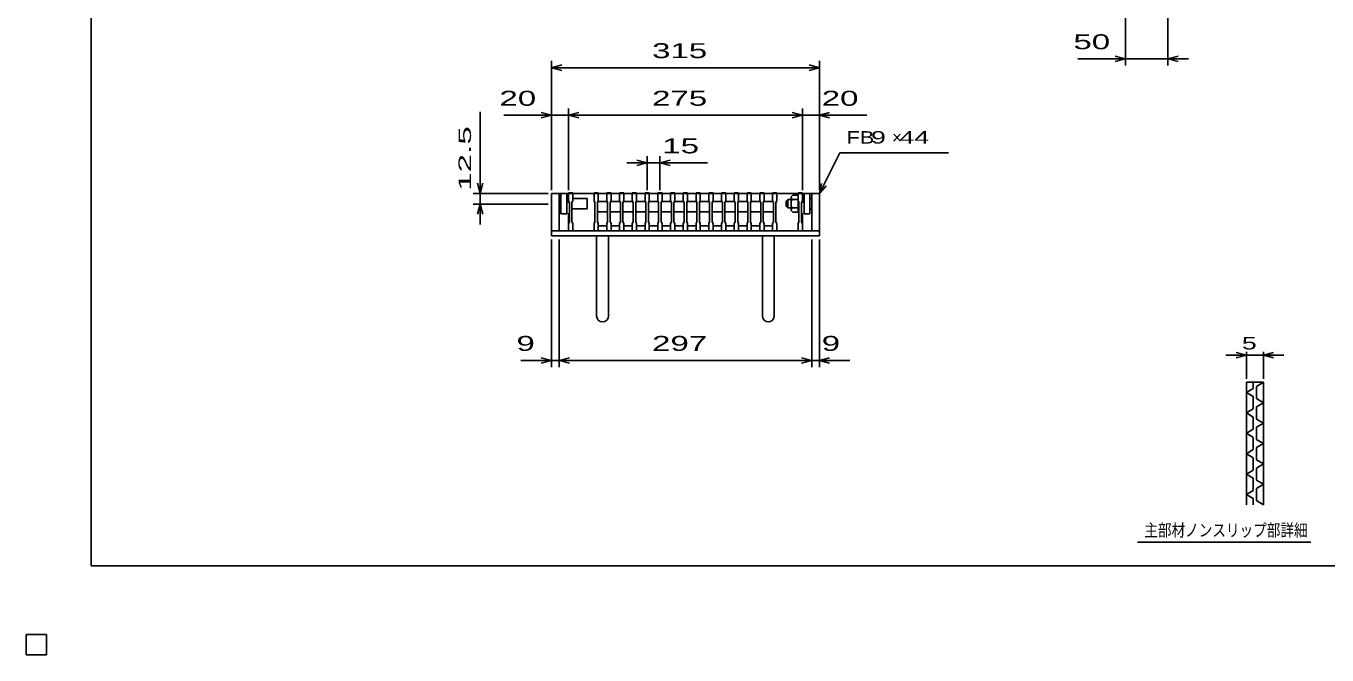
# Model space of a CAD drawing. Units: millimetres, scale not verified. Extents: x -1456 to 1389, y -1026 to 839.
# Drawn here: x -1456 to 74, y -1026 to -286 of the extents above; entities that cross this region are included whole.
import ezdxf
from ezdxf.enums import TextEntityAlignment as Align

# ---------------------------------------------------------------- set-up
doc = ezdxf.new("R2010")
doc.units = ezdxf.units.MM
doc.header["$LTSCALE"] = 8
for name, color, linetype, lineweight in [('0_2', 150, 'Continuous', 25), ('16', 3, 'Continuous', 25), ('19', 6, 'Continuous', 25), ('22', 4, 'Continuous', 25), ('32', 4, 'Continuous', 25)]:
    doc.layers.add(name, color=color, linetype=linetype, lineweight=lineweight)
doc.styles.add('ベクトル', font='')
doc.styles.get('ベクトル').set_extended_font_data('ベクトル')

msp = doc.modelspace()

# ---------------------------------------------------------------- linework, layer by layer
at = {"layer": '0_2'}
for p, q in [((-1379.2, -921.2), (-1379.2, 838.8)), ((1388.8, -921.2), (-1379.2, -921.2))]:
    msp.add_line(p, q, dxfattribs=at)
at = {"layer": '16'}
for p, q in [((-818, -483), (-818, -482.3)), ((-818, -482.3), (-813, -482.3)), ((-818, -483), (-818, -491.5)), ((-813, -483), (-818, -483)), ((-818, -483), (-818, -494)), ((-818, -483), (-543, -483)), ((-813, -482.3), (-813, -483)), ((-813, -491.5), (-813, -483)), ((-813, -483), (-788, -483)), ((-788, -483), (-788, -482.3)), ((-788, -482.3), (-783, -482.3)), ((-788, -483), (-788, -491.5)), ((-783, -483), (-788, -483)), ((-783, -482.3), (-783, -483)), ((-783, -491.5), (-783, -483)), ((-773, -483), (-773, -482.3)), ((-773, -482.3), (-768, -482.3)), ((-773, -483), (-773, -491.5)), ((-768, -483), (-773, -483)), ((-768, -482.3), (-768, -483)), ((-768, -491.5), (-768, -483)), ((-758, -483), (-758, -482.3)), ((-758, -482.3), (-753, -482.3)), ((-758, -483), (-758, -491.5)), ((-753, -483), (-758, -483)), ((-753, -482.3), (-753, -483)), ((-753, -491.5), (-753, -483)), ((-743, -483), (-743, -482.3)), ((-743, -482.3), (-738, -482.3)), ((-743, -483), (-743, -491.5)), ((-738, -483), (-743, -483)), ((-738, -482.3), (-738, -483)), ((-738, -491.5), (-738, -483)), ((-728, -483), (-728, -482.3)), ((-728, -482.3), (-723, -482.3)), ((-728, -483), (-728, -491.5)), ((-723, -483), (-728, -483)), ((-723, -482.3), (-723, -483)), ((-723, -491.5), (-723, -483)), ((-713, -483), (-713, -482.3)), ((-713, -482.3), (-708, -482.3)), ((-713, -483), (-713, -491.5)), ((-708, -483), (-713, -483)), ((-708, -482.3), (-708, -483)), ((-708, -491.5), (-708, -483)), ((-698, -483), (-698, -482.3)), ((-698, -482.3), (-693, -482.3)), ((-698, -483), (-698, -491.5)), ((-693, -483), (-698, -483)), ((-693, -482.3), (-693, -483)), ((-693, -491.5), (-693, -483)), ((-683, -483), (-683, -482.3)), ((-683, -482.3), (-678, -482.3)), ((-683, -483), (-683, -491.5)), ((-678, -483), (-683, -483)), ((-678, -482.3), (-678, -483)), ((-678, -491.5), (-678, -483)), ((-668, -483), (-668, -482.3)), ((-668, -482.3), (-663, -482.3)), ((-668, -483), (-668, -491.5)), ((-663, -483), (-668, -483)), ((-663, -482.3), (-663, -483)), ((-663, -491.5), (-663, -483)), ((-653, -483), (-653, -482.3)), ((-653, -482.3), (-648, -482.3)), ((-653, -483), (-653, -491.5)), ((-648, -483), (-653, -483)), ((-648, -482.3), (-648, -483)), ((-648, -491.5), (-648, -483)), ((-638, -483), (-638, -482.3)), ((-638, -482.3), (-633, -482.3)), ((-638, -483), (-638, -491.5)), ((-633, -483), (-638, -483)), ((-633, -482.3), (-633, -483)), ((-633, -491.5), (-633, -483)), ((-623, -483), (-623, -482.3)), ((-623, -482.3), (-618, -482.3)), ((-623, -483), (-623, -491.5)), ((-618, -483), (-623, -483)), ((-618, -482.3), (-618, -483)), ((-618, -491.5), (-618, -483)), ((-608, -483), (-608, -482.3)), ((-608, -482.3), (-603, -482.3)), ((-608, -483), (-608, -491.5)), ((-603, -483), (-608, -483)), ((-603, -482.3), (-603, -483)), ((-603, -491.5), (-603, -483)), ((-593, -483), (-593, -482.3)), ((-593, -482.3), (-588, -482.3)), ((-593, -483), (-593, -491.5)), ((-588, -483), (-593, -483)), ((-588, -482.3), (-588, -483)), ((-588, -491.5), (-588, -483)), ((-578, -483), (-578, -482.3)), ((-578, -482.3), (-573, -482.3)), ((-578, -483), (-578, -491.5)), ((-573, -483), (-578, -483)), ((-573, -482.3), (-573, -483)), ((-573, -491.5), (-573, -483)), ((-573, -483), (-548, -483)), ((-548, -483), (-548, -482.3)), ((-548, -482.3), (-543, -482.3)), ((-548, -483), (-548, -491.5)), ((-543, -483), (-548, -483)), ((-543, -482.3), (-543, -483)), ((-543, -491.5), (-543, -483)), ((-543, -494), (-543, -483)), ((-818, -491.5), (-817, -493.5)), ((-817, -493.5), (-817, -516.5)), ((-814, -493.5), (-813, -491.5)), ((-814, -516.5), (-814, -493.5)), ((-788, -491.5), (-787, -493.5)), ((-787, -493.5), (-787, -516.5)), ((-784, -493.5), (-783, -491.5)), ((-784, -493.5), (-783, -492.5)), ((-784, -516.5), (-784, -493.5)), ((-783, -504.5), (-784, -503.5)), ((-783, -492.5), (-773, -492.5)), ((-783, -504.5), (-773, -504.5)), ((-773, -491.5), (-772, -493.5)), ((-773, -492.5), (-772, -493.5)), ((-773, -504.5), (-772, -503.5)), ((-772, -493.5), (-772, -516.5)), ((-769, -493.5), (-768, -491.5)), ((-769, -493.5), (-768, -492.5)), ((-769, -516.5), (-769, -493.5)), ((-768, -504.5), (-769, -503.5)), ((-768, -492.5), (-758, -492.5)), ((-768, -504.5), (-758, -504.5)), ((-758, -491.5), (-757, -493.5)), ((-758, -492.5), (-757, -493.5)), ((-758, -504.5), (-757, -503.5)), ((-757, -493.5), (-757, -516.5)), ((-754, -493.5), (-753, -491.5)), ((-754, -493.5), (-753, -492.5)), ((-754, -516.5), (-754, -493.5)), ((-753, -504.5), (-754, -503.5)), ((-753, -492.5), (-743, -492.5)), ((-753, -504.5), (-743, -504.5)), ((-743, -491.5), (-742, -493.5)), ((-743, -492.5), (-742, -493.5)), ((-743, -504.5), (-742, -503.5)), ((-742, -493.5), (-742, -516.5)), ((-739, -493.5), (-738, -491.5)), ((-739, -493.5), (-738, -492.5)), ((-739, -516.5), (-739, -493.5)), ((-738, -504.5), (-739, -503.5)), ((-738, -492.5), (-728, -492.5)), ((-738, -504.5), (-728, -504.5)), ((-728, -491.5), (-727, -493.5)), ((-728, -492.5), (-727, -493.5)), ((-728, -504.5), (-727, -503.5)), ((-727, -493.5), (-727, -516.5)), ((-724, -493.5), (-723, -491.5)), ((-724, -493.5), (-723, -492.5)), ((-724, -516.5), (-724, -493.5)), ((-723, -504.5), (-724, -503.5)), ((-723, -492.5), (-713, -492.5)), ((-723, -504.5), (-713, -504.5)), ((-713, -491.5), (-712, -493.5)), ((-713, -492.5), (-712, -493.5)), ((-713, -504.5), (-712, -503.5)), ((-712, -493.5), (-712, -516.5)), ((-709, -493.5), (-708, -491.5)), ((-709, -493.5), (-708, -492.5)), ((-709, -516.5), (-709, -493.5)), ((-708, -504.5), (-709, -503.5)), ((-708, -492.5), (-698, -492.5)), ((-708, -504.5), (-698, -504.5)), ((-698, -491.5), (-697, -493.5)), ((-698, -492.5), (-697, -493.5)), ((-698, -504.5), (-697, -503.5)), ((-697, -493.5), (-697, -516.5)), ((-694, -493.5), (-693, -491.5)), ((-694, -493.5), (-693, -492.5)), ((-694, -516.5), (-694, -493.5)), ((-693, -504.5), (-694, -503.5)), ((-693, -492.5), (-683, -492.5)), ((-693, -504.5), (-683, -504.5)), ((-683, -491.5), (-682, -493.5)), ((-683, -492.5), (-682, -493.5)), ((-683, -504.5), (-682, -503.5)), ((-682, -493.5), (-682, -516.5)), ((-679, -493.5), (-678, -491.5)), ((-679, -493.5), (-678, -492.5)), ((-679, -516.5), (-679, -493.5)), ((-678, -504.5), (-679, -503.5)), ((-678, -492.5), (-668, -492.5)), ((-678, -504.5), (-668, -504.5)), ((-668, -491.5), (-667, -493.5)), ((-668, -492.5), (-667, -493.5)), ((-668, -504.5), (-667, -503.5)), ((-667, -493.5), (-667, -516.5)), ((-664, -493.5), (-663, -491.5)), ((-664, -493.5), (-663, -492.5)), ((-664, -516.5), (-664, -493.5)), ((-663, -504.5), (-664, -503.5)), ((-663, -492.5), (-653, -492.5)), ((-663, -504.5), (-653, -504.5)), ((-653, -491.5), (-652, -493.5)), ((-653, -492.5), (-652, -493.5)), ((-653, -504.5), (-652, -503.5)), ((-652, -493.5), (-652, -516.5)), ((-649, -493.5), (-648, -491.5)), ((-649, -493.5), (-648, -492.5)), ((-649, -516.5), (-649, -493.5)), ((-648, -504.5), (-649, -503.5)), ((-648, -492.5), (-638, -492.5)), ((-648, -504.5), (-638, -504.5)), ((-638, -491.5), (-637, -493.5)), ((-638, -492.5), (-637, -493.5)), ((-638, -504.5), (-637, -503.5)), ((-637, -493.5), (-637, -516.5)), ((-634, -493.5), (-633, -491.5)), ((-634, -493.5), (-633, -492.5)), ((-634, -516.5), (-634, -493.5)), ((-633, -504.5), (-634, -503.5)), ((-633, -492.5), (-623, -492.5)), ((-633, -504.5), (-623, -504.5)), ((-623, -491.5), (-622, -493.5)), ((-623, -492.5), (-622, -493.5)), ((-623, -504.5), (-622, -503.5)), ((-622, -493.5), (-622, -516.5)), ((-619, -493.5), (-618, -491.5)), ((-619, -493.5), (-618, -492.5)), ((-619, -516.5), (-619, -493.5)), ((-618, -504.5), (-619, -503.5)), ((-618, -492.5), (-608, -492.5)), ((-618, -504.5), (-608, -504.5)), ((-608, -491.5), (-607, -493.5)), ((-608, -492.5), (-607, -493.5)), ((-608, -504.5), (-607, -503.5)), ((-607, -493.5), (-607, -516.5)), ((-604, -493.5), (-603, -491.5)), ((-604, -493.5), (-603, -492.5)), ((-604, -516.5), (-604, -493.5)), ((-603, -504.5), (-604, -503.5)), ((-603, -492.5), (-593, -492.5)), ((-603, -504.5), (-593, -504.5)), ((-593, -491.5), (-592, -493.5)), ((-593, -492.5), (-592, -493.5)), ((-593, -504.5), (-592, -503.5)), ((-592, -493.5), (-592, -516.5)), ((-589, -493.5), (-588, -491.5)), ((-589, -493.5), (-588, -492.5)), ((-589, -516.5), (-589, -493.5)), ((-588, -504.5), (-589, -503.5)), ((-588, -492.5), (-578, -492.5)), ((-588, -504.5), (-578, -504.5)), ((-578, -491.5), (-577, -493.5)), ((-578, -492.5), (-577, -493.5)), ((-578, -504.5), (-577, -503.5)), ((-577, -493.5), (-577, -516.5)), ((-574, -493.5), (-573, -491.5)), ((-574, -516.5), (-574, -493.5)), ((-548, -491.5), (-547, -493.5)), ((-547, -493.5), (-547, -516.5)), ((-544, -493.5), (-543, -491.5)), ((-544, -516.5), (-544, -493.5)), ((-818, -506), (-818, -521)), ((-817, -516.5), (-818, -518.5)), ((-818, -518.5), (-818, -527)), ((-813, -518.5), (-814, -516.5)), ((-813, -527), (-813, -518.5)), ((-787, -516.5), (-788, -518.5)), ((-788, -518.5), (-788, -527)), ((-783, -518.5), (-784, -516.5)), ((-783, -527), (-783, -518.5)), ((-772, -516.5), (-773, -518.5)), ((-773, -518.5), (-773, -527)), ((-768, -518.5), (-769, -516.5)), ((-768, -527), (-768, -518.5)), ((-757, -516.5), (-758, -518.5)), ((-758, -518.5), (-758, -527)), ((-753, -518.5), (-754, -516.5)), ((-753, -527), (-753, -518.5)), ((-742, -516.5), (-743, -518.5)), ((-743, -518.5), (-743, -527)), ((-738, -518.5), (-739, -516.5)), ((-738, -527), (-738, -518.5)), ((-727, -516.5), (-728, -518.5)), ((-728, -518.5), (-728, -527)), ((-723, -518.5), (-724, -516.5)), ((-723, -527), (-723, -518.5)), ((-712, -516.5), (-713, -518.5)), ((-713, -518.5), (-713, -527)), ((-708, -518.5), (-709, -516.5)), ((-708, -527), (-708, -518.5)), ((-697, -516.5), (-698, -518.5)), ((-698, -518.5), (-698, -527)), ((-693, -518.5), (-694, -516.5)), ((-693, -527), (-693, -518.5)), ((-682, -516.5), (-683, -518.5)), ((-683, -518.5), (-683, -527)), ((-678, -518.5), (-679, -516.5)), ((-678, -527), (-678, -518.5)), ((-667, -516.5), (-668, -518.5)), ((-668, -518.5), (-668, -527)), ((-663, -518.5), (-664, -516.5)), ((-663, -527), (-663, -518.5)), ((-652, -516.5), (-653, -518.5)), ((-653, -518.5), (-653, -527)), ((-648, -518.5), (-649, -516.5)), ((-648, -527), (-648, -518.5)), ((-637, -516.5), (-638, -518.5)), ((-638, -518.5), (-638, -527)), ((-633, -518.5), (-634, -516.5)), ((-633, -527), (-633, -518.5)), ((-622, -516.5), (-623, -518.5)), ((-623, -518.5), (-623, -527)), ((-618, -518.5), (-619, -516.5)), ((-618, -527), (-618, -518.5)), ((-607, -516.5), (-608, -518.5)), ((-608, -518.5), (-608, -527)), ((-603, -518.5), (-604, -516.5)), ((-603, -527), (-603, -518.5)), ((-592, -516.5), (-593, -518.5)), ((-593, -518.5), (-593, -527)), ((-588, -518.5), (-589, -516.5)), ((-588, -527), (-588, -518.5)), ((-577, -516.5), (-578, -518.5)), ((-578, -518.5), (-578, -527)), ((-573, -518.5), (-574, -516.5)), ((-573, -527), (-573, -518.5)), ((-547, -516.5), (-548, -518.5)), ((-548, -518.5), (-548, -527)), ((-543, -518.5), (-544, -516.5)), ((-543, -521), (-543, -506)), ((-543, -527), (-543, -518.5)), ((-818, -527), (-813, -527)), ((-788, -527), (-783, -527)), ((-783, -521), (-773, -521)), ((-773, -527), (-768, -527)), ((-768, -521), (-758, -521)), ((-758, -527), (-753, -527)), ((-753, -521), (-743, -521)), ((-743, -527), (-738, -527)), ((-738, -521), (-728, -521)), ((-728, -527), (-723, -527)), ((-723, -521), (-713, -521)), ((-713, -527), (-708, -527)), ((-708, -521), (-698, -521)), ((-698, -527), (-693, -527)), ((-693, -521), (-683, -521)), ((-683, -527), (-678, -527)), ((-678, -521), (-668, -521)), ((-668, -527), (-663, -527)), ((-663, -521), (-653, -521)), ((-653, -527), (-648, -527)), ((-648, -521), (-638, -521)), ((-638, -527), (-633, -527)), ((-633, -521), (-623, -521)), ((-623, -527), (-618, -527)), ((-618, -521), (-608, -521)), ((-608, -527), (-603, -527)), ((-603, -521), (-593, -521)), ((-593, -527), (-588, -527)), ((-588, -521), (-578, -521)), ((-578, -527), (-573, -527)), ((-548, -527), (-543, -527)), ((-1432, -1002), (-1456, -1002)), ((-1456, -1002), (-1456, -1026)), ((-1432, -1002), (-1456, -1002)), ((-1456, -1002), (-1456, -1026)), ((-1432, -1002), (-1456, -1002)), ((-1456, -1002), (-1456, -1026)), ((-1432, -1002), (-1456, -1002)), ((-1456, -1002), (-1456, -1026)), ((-1432, -1002), (-1456, -1002)), ((-1456, -1002), (-1456, -1026)), ((-1432, -1026), (-1432, -1002)), ((-1432, -1026), (-1432, -1002)), ((-1432, -1026), (-1432, -1002)), ((-1432, -1026), (-1432, -1002)), ((-1432, -1026), (-1432, -1002)), ((-1456, -1026), (-1432, -1026)), ((-1456, -1026), (-1432, -1026)), ((-1456, -1026), (-1432, -1026)), ((-1456, -1026), (-1432, -1026)), ((-1456, -1026), (-1432, -1026))]:
    msp.add_line(p, q, dxfattribs=at)
at = {"layer": '19'}
for p, q in [((-818, -483), (-838, -483)), ((-838, -483), (-838, -533)), ((-829, -527), (-829, -483)), ((-829, -489), (-827, -489)), ((-827, -483), (-820, -483)), ((-827, -507), (-827, -483)), ((-820, -507), (-820, -483)), ((-813, -489), (-796, -489)), ((-796, -501), (-796, -489)), ((-556, -487), (-554, -485)), ((-556, -503), (-556, -487)), ((-556, -488), (-554, -490)), ((-554, -485), (-548, -485)), ((-548, -505), (-548, -485)), ((-523, -483), (-543, -483)), ((-541, -483), (-534, -483)), ((-541, -507), (-541, -483)), ((-534, -507), (-534, -483)), ((-534, -489), (-532, -489)), ((-532, -483), (-532, -527)), ((-523, -533), (-523, -483)), ((-829, -501), (-827, -501)), ((-813, -501), (-796, -501)), ((-562, -492), (-560, -490)), ((-562, -498), (-562, -492)), ((-562, -498), (-560, -500)), ((-560, -490), (-556, -490)), ((-560, -500), (-560, -490)), ((-560, -500), (-556, -500)), ((-556, -492), (-554, -490)), ((-556, -498), (-554, -500)), ((-556, -502), (-554, -500)), ((-556, -503), (-554, -505)), ((-554, -490), (-548, -490)), ((-554, -500), (-548, -500)), ((-534, -501), (-532, -501)), ((-827, -507), (-820, -507)), ((-554, -505), (-548, -505)), ((-541, -507), (-534, -507)), ((-829, -527), (-838, -527)), ((-838, -533), (-523, -533)), ((-532, -527), (-829, -527)), ((-785, -627), (-785, -533)), ((-771, -627), (-771, -533)), ((-590, -627), (-590, -533)), ((-576, -627), (-576, -533)), ((-532, -527), (-523, -527))]:
    msp.add_line(p, q, dxfattribs=at)
for centre in [(-778, -627), (-583, -627)]:
    msp.add_arc(centre, 7, 180, 0, dxfattribs=at)
at = {"layer": '22'}
for p, q in [((-163, -332.5), (-163, -148.5)), ((-113, -332.5), (-113, -276.5)), ((-163, -324.5), (-175, -321.3)), ((-113, -324.5), (-101, -321.3)), ((-838, -479), (-838, -327)), ((-838, -335), (-826, -331.8)), ((-826, -338.2), (-838, -335)), ((-838, -335), (-523, -335)), ((-523, -335), (-535, -331.8)), ((-535, -338.2), (-523, -335)), ((-523, -479), (-523, -327)), ((-219, -324.5), (-163, -324.5)), ((-175, -327.7), (-163, -324.5)), ((-163, -324.5), (-113, -324.5)), ((-101, -327.7), (-113, -324.5)), ((-113, -324.5), (-89, -324.5)), ((-922, -483), (-922, -387)), ((-894, -391), (-838, -391)), ((-838, -391), (-850, -387.8)), ((-850, -394.2), (-838, -391)), ((-838, -479), (-838, -383)), ((-838, -391), (-818, -391)), ((-818, -479), (-818, -383)), ((-818, -391), (-806, -387.8)), ((-806, -394.2), (-818, -391)), ((-818, -391), (-543, -391)), ((-543, -391), (-555, -387.8)), ((-555, -394.2), (-543, -391)), ((-543, -479), (-543, -383)), ((-543, -391), (-523, -391)), ((-523, -479), (-523, -383)), ((-523, -391), (-511, -387.8)), ((-511, -394.2), (-523, -391)), ((-523, -391), (-467, -391)), ((-725.5, -479), (-725.5, -439)), ((-710.5, -439), (-710.5, -479)), ((-523, -483), (-499, -435)), ((-499, -435), (-371, -435)), ((-725.5, -447), (-749.5, -447)), ((-725.5, -447), (-737.5, -443.8)), ((-737.5, -450.2), (-725.5, -447)), ((-725.5, -447), (-710.5, -447)), ((-710.5, -447), (-698.5, -443.8)), ((-698.5, -450.2), (-710.5, -447)), ((-710.5, -447), (-654.5, -447)), ((-922, -483), (-925.2, -471)), ((-922, -483), (-918.8, -471)), ((-523, -483), (-520.6, -471.3)), ((-523, -483), (-515, -474.2)), ((-930, -483), (-842, -483)), ((-922, -495.5), (-922, -483)), ((-930, -495.5), (-842, -495.5)), ((-925.2, -507.5), (-922, -495.5)), ((-918.8, -507.5), (-922, -495.5)), ((-922, -519.5), (-922, -495.5)), ((-838, -687.4), (-838, -537)), ((-829, -687.4), (-829, -537)), ((-532, -687.4), (-532, -537)), ((-523, -687.4), (-523, -537)), ((-874, -679.4), (-838, -679.4)), ((-838, -679.4), (-850, -676.2)), ((-850, -682.6), (-838, -679.4)), ((-838, -679.4), (-829, -679.4)), ((-829, -679.4), (-817, -676.2)), ((-817, -682.6), (-829, -679.4)), ((-829, -679.4), (-532, -679.4)), ((-532, -679.4), (-544, -676.2)), ((-544, -682.6), (-532, -679.4)), ((-532, -679.4), (-523, -679.4)), ((-523, -679.4), (-511, -676.2)), ((-511, -682.6), (-523, -679.4)), ((-523, -679.4), (-487, -679.4))]:
    msp.add_line(p, q, dxfattribs=at)
at = {"layer": '22', "color": 2}
for p, q in [((-1432, -1002), (-1456, -1002)), ((-1456, -1002), (-1456, -1026)), ((-1432, -1002), (-1456, -1002)), ((-1456, -1002), (-1456, -1026)), ((-1432, -1002), (-1456, -1002)), ((-1456, -1002), (-1456, -1026)), ((-1432, -1026), (-1432, -1002)), ((-1432, -1026), (-1432, -1002)), ((-1432, -1026), (-1432, -1002)), ((-1456, -1026), (-1432, -1026)), ((-1456, -1026), (-1432, -1026)), ((-1456, -1026), (-1432, -1026))]:
    msp.add_line(p, q, dxfattribs=at)
at = {"layer": '32'}
for p, q in [((-20.8, -673.2), (-44.8, -673.2)), ((-20.8, -673.2), (-32.8, -670)), ((-32.8, -676.4), (-20.8, -673.2)), ((-20.8, -701.2), (-20.8, -669.2)), ((-20.8, -673.2), (-0.8, -673.2)), ((-0.8, -669.2), (-0.8, -701.2)), ((-0.8, -673.2), (11.2, -670)), ((11.2, -676.4), (-0.8, -673.2)), ((-0.8, -673.2), (23.2, -673.2)), ((-20.8, -705.2), (-0.8, -705.2)), ((-20.8, -849.2), (-20.8, -705.2)), ((-12.8, -712.4), (-20.8, -717.2)), ((-20.8, -717.2), (-12.8, -722)), ((-12.8, -705.2), (-12.8, -712.4)), ((-0.8, -705.2), (-8.8, -710)), ((-8.8, -710), (-8.8, -724.4)), ((-0.8, -705.2), (-0.8, -849.2)), ((-12.8, -722), (-12.8, -736.4)), ((-8.8, -724.4), (-0.8, -729.2)), ((-0.8, -729.2), (-8.8, -734)), ((-8.8, -734), (-8.8, -748.4)), ((-12.8, -736.4), (-20.8, -741.2)), ((-20.8, -741.2), (-12.8, -746)), ((-12.8, -746), (-12.8, -760.4)), ((-8.8, -748.4), (-0.8, -753.2)), ((-12.8, -760.4), (-20.8, -765.2)), ((-0.8, -753.2), (-8.8, -758)), ((-8.8, -758), (-8.8, -772.4)), ((-20.8, -765.2), (-12.8, -770)), ((-12.8, -770), (-12.8, -784.4)), ((-8.8, -772.4), (-0.8, -777.2)), ((-0.8, -777.2), (-8.8, -782)), ((-12.8, -784.4), (-20.8, -789.2)), ((-20.8, -789.2), (-12.8, -794)), ((-12.8, -794), (-12.8, -808.4)), ((-8.8, -782), (-8.8, -796.4)), ((-12.8, -808.4), (-20.8, -813.2)), ((-8.8, -796.4), (-0.8, -801.2)), ((-0.8, -801.2), (-8.8, -806)), ((-8.8, -806), (-8.8, -820.4)), ((-20.8, -813.2), (-12.8, -818)), ((-12.8, -818), (-12.8, -832.4)), ((-8.8, -820.4), (-0.8, -825.2)), ((-0.8, -825.2), (-8.8, -830)), ((-12.8, -832.4), (-20.8, -837.2)), ((-20.8, -837.2), (-12.8, -842)), ((-8.8, -830), (-8.8, -844.4)), ((-12.8, -842), (-12.8, -849.2)), ((-8.8, -844.4), (-0.8, -849.2)), ((55.2, -893.2), (-148.8, -893.2))]:
    msp.add_line(p, q, dxfattribs=at)

# ---------------------------------------------------------------- texts
at = {"layer": '22', "color": 2, "style": 'ベクトル'}
for s, height, width, p in [(' 315 ', 17.6, 1.65, (-730.5, -315)), (' 50 ', 17.6, 1.65, (-235, -304.5)), (' 20 ', 17.6, 1.65, (-910, -371)), (' 275 ', 17.6, 1.65, (-730.5, -371)), (' 20 ', 17.6, 1.65, (-531, -371)), ('FB', 14.66, 1.3, (-491, -417)), (' 9 ', 14.66, 1.6, (-471, -417)), (' 44 ', 14.66, 1.6, (-437.4, -417)), (' 15 ', 17.6, 1.65, (-718.5, -427)), (' 9 ', 17.6, 1.65, (-890, -659.4)), (' 297 ', 17.6, 1.65, (-730.5, -659.4)), (' 9 ', 17.6, 1.65, (-531, -659.4))]:
    msp.add_text(s, height=height, dxfattribs=dict(at, width=width)).set_placement(p, align=Align.MIDDLE_LEFT)
at = {"layer": '22', "color": 2, "style": 'ベクトル', "width": 2}
msp.add_text(' 12.5 ', height=14.66, rotation=90, dxfattribs=at).set_placement((-940, -491), align=Align.MIDDLE_LEFT)
at = {"layer": '22', "color": 2, "style": 'ベクトル'}
msp.add_text('×', height=14.7, dxfattribs=at).set_placement((-437.4, -417), align=Align.MIDDLE_LEFT)
at = {"layer": '32', "color": 2, "style": 'ベクトル'}
for s, width, p in [(' 5 ', 1.6, (-34.8, -659.2)), ('主部材ノンスリップ部詳細', 0.8, (-140.8, -879.2))]:
    msp.add_text(s, height=14.66, dxfattribs=dict(at, width=width)).set_placement(p, align=Align.MIDDLE_LEFT)

doc.saveas('drawing.dxf')
